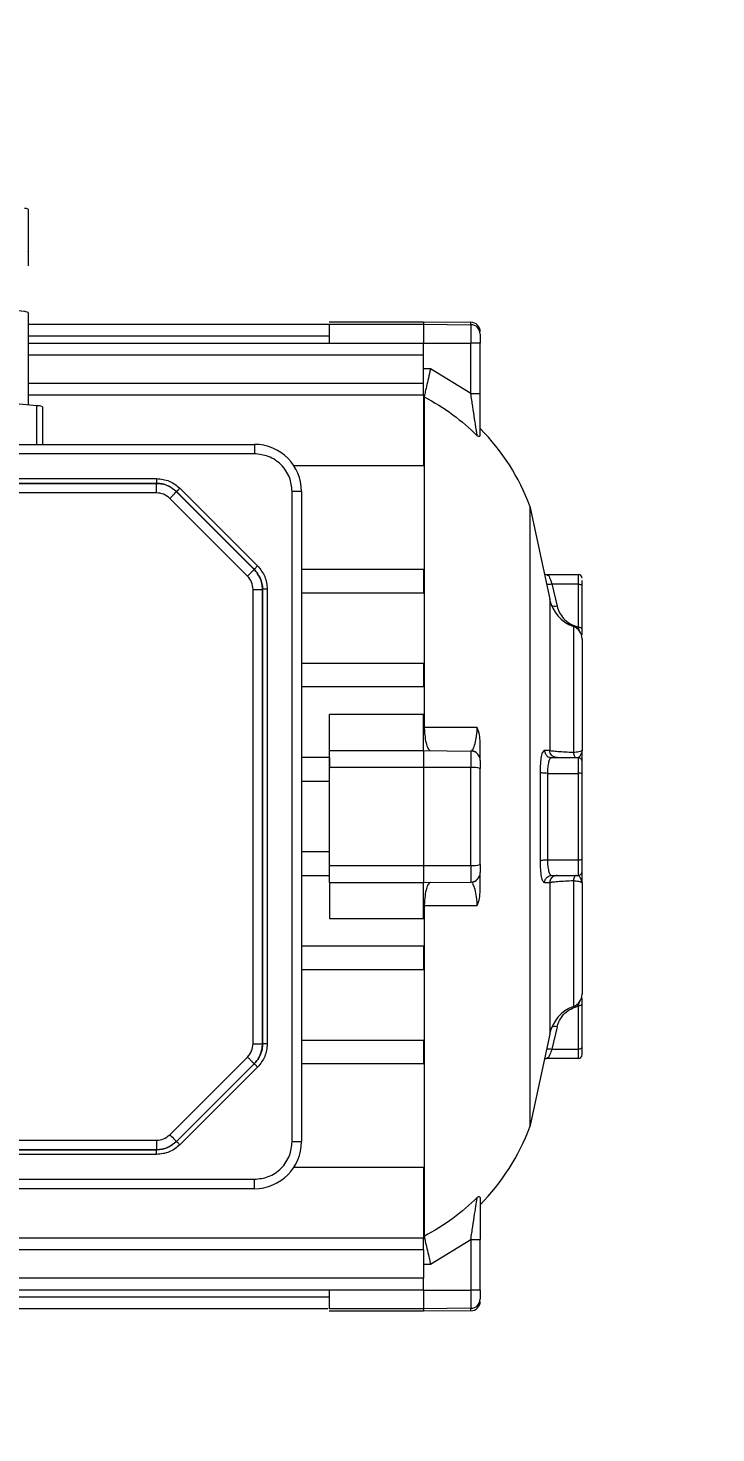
# Model space of a CAD drawing. Header units: millimetres. Extents: x 13502 to 23536, y 11874 to 14203.
# Drawn here: x 22050.35 to 22057.65, y 12927.69 to 12942.6 of the extents above; entities that cross this region are included whole.
import ezdxf

# ---------------------------------------------------------------- set-up
doc = ezdxf.new("R2010")
doc.units = ezdxf.units.MM
doc.styles.get("Standard").update_dxf_attribs({"font": 'arial.ttf'})
doc.dimstyles.new('OLCU50', dxfattribs={"dimtxt": 8, "dimasz": 3, "dimexe": 1.25, "dimexo": 0.625, "dimtad": 1, "dimdec": 0, "dimtxsty": 'Standard', "dimblk": 'OBLIQUE', "dimcen": 2.5, "dimclrd": 256, "dimclre": 251, "dimclrt": 25, "dimadec": 0, "dimazin": 0, "dimtfac": 1, "dimtdec": 0, "dimtmove": 0, "dimatfit": 3, "dimldrblk": 'OBLIQUE', "dimfxl": 1, "dimarcsym": 0})

# ---------------------------------------------------------------- blocks, each defined once
blk = doc.blocks.new('A$C75AA7FFD')
at = {"color": 1, "linetype": 'Continuous', "lineweight": 0}
for p, q in [((93.626, 70.996), (93.626, 70.547)), ((93.626, 70.547), (93.626, 70.397)), ((93.626, 69.898), (93.626, 68.919)), ((96.82, 69.801), (97.821, 69.801)), ((97.821, 69.801), (98.321, 69.796)), ((97.821, 69.801), (97.821, 69.775)), ((98.321, 69.771), (98.321, 69.796)), ((93.626, 69.776), (96.821, 69.776)), ((93.626, 69.651), (96.821, 69.651)), ((96.821, 69.775), (96.821, 69.776)), ((96.821, 69.775), (97.821, 69.775)), ((97.821, 69.775), (97.821, 69.576)), ((97.821, 69.775), (98.321, 69.771)), ((98.321, 69.771), (98.321, 69.576)), ((93.626, 69.576), (97.821, 69.576)), ((97.821, 69.576), (98.321, 69.576)), ((98.321, 69.041), (98.321, 69.576)), ((98.421, 69.576), (98.321, 69.576)), ((98.421, 69.041), (98.421, 69.576)), ((93.626, 69.451), (97.821, 69.451)), ((97.821, 69.15), (97.821, 69.451)), ((97.894, 69.302), (97.821, 69.302)), ((98.321, 69.041), (97.894, 69.302)), ((93.626, 69.15), (97.821, 69.15)), ((98.321, 69.041), (98.421, 69.041)), ((93.716, 68.911), (93.341, 68.945)), ((93.626, 69.025), (97.821, 69.025)), ((93.716, 68.501), (93.716, 68.911)), ((93.776, 68.899), (93.776, 68.501)), ((97.821, 69.025), (97.821, 68.274)), ((97.821, 69.009), (97.827, 69.009)), ((97.827, 69.009), (97.827, 69.007)), ((97.827, 69.007), (97.827, 65.494)), ((89.126, 68.501), (96.026, 68.501)), ((96.026, 68.501), (96.026, 68.401)), ((96.026, 68.401), (89.126, 68.401)), ((97.821, 68.274), (96.444, 68.274)), ((90.164, 68.137), (94.988, 68.137)), ((90.164, 68.087), (94.988, 68.087)), ((94.987, 68.086), (90.165, 68.086)), ((94.987, 68.086), (94.988, 68.087)), ((94.987, 67.986), (94.987, 68.086)), ((94.988, 68.137), (94.988, 68.087)), ((95.2, 67.999), (95.199, 67.998)), ((95.199, 67.998), (96.023, 67.174)), ((95.2, 67.999), (96.024, 67.175)), ((95.235, 68.035), (96.06, 67.21)), ((96.426, 61.101), (96.426, 68.001)), ((96.526, 68.001), (96.426, 68.001)), ((96.526, 68.001), (96.526, 61.101)), ((94.987, 67.986), (90.165, 67.986)), ((95.953, 67.103), (95.128, 67.928)), ((98.949, 67.844), (99.158, 66.859)), ((98.949, 67.844), (98.949, 61.257)), ((96.023, 67.174), (96.024, 67.175)), ((96.526, 67.176), (97.821, 67.176)), ((97.821, 67.176), (97.821, 66.926)), ((99.134, 67.119), (99.461, 67.119)), ((99.138, 67.119), (99.134, 67.106)), ((99.461, 67.119), (99.461, 67.019)), ((96.011, 62.139), (96.011, 66.962)), ((96.011, 66.962), (96.111, 66.962)), ((96.111, 66.962), (96.112, 66.963)), ((96.111, 62.139), (96.111, 66.962)), ((96.112, 66.963), (96.112, 62.138)), ((96.162, 66.963), (96.112, 66.963)), ((96.162, 66.963), (96.162, 62.138)), ((99.181, 67.019), (99.461, 67.019)), ((99.181, 67.019), (99.236, 66.782)), ((99.461, 67.019), (99.461, 66.56)), ((99.501, 66.54), (99.501, 66.999)), ((96.526, 66.926), (97.821, 66.926)), ((99.158, 66.859), (99.158, 65.251)), ((99.41, 66.568), (99.41, 65.23)), ((99.438, 66.569), (99.431, 66.555)), ((99.461, 66.56), (99.438, 66.569)), ((99.461, 66.535), (99.461, 66.56)), ((97.821, 66.176), (96.526, 66.176)), ((97.821, 66.176), (97.821, 65.926)), ((97.821, 65.926), (96.526, 65.926)), ((97.821, 65.632), (96.821, 65.632)), ((97.827, 65.489), (97.821, 65.489)), ((97.827, 65.494), (97.827, 65.489)), ((96.821, 65.176), (96.526, 65.176)), ((96.821, 65.251), (97.821, 65.251)), ((96.821, 65.176), (96.821, 65.063)), ((97.821, 65.251), (97.821, 65.07)), ((97.821, 65.251), (98.321, 65.246)), ((98.321, 65.246), (98.321, 65.07)), ((99.158, 65.251), (99.103, 65.251)), ((99.181, 65.176), (99.461, 65.176)), ((99.461, 65.176), (99.461, 65.009)), ((97.821, 65.07), (96.821, 65.07)), ((96.821, 65.063), (96.821, 65.07)), ((97.821, 65.07), (97.821, 64.031)), ((98.321, 65.07), (97.821, 65.07)), ((98.321, 64.031), (98.321, 65.07)), ((99.056, 65.02), (99.056, 64.081)), ((99.134, 65.009), (99.134, 64.092)), ((99.134, 65.009), (99.461, 65.009)), ((99.461, 65.009), (99.461, 64.092)), ((96.526, 64.926), (96.821, 64.926)), ((96.821, 64.176), (96.526, 64.176)), ((96.821, 64.031), (96.821, 64.038)), ((96.821, 64.038), (96.821, 64.031)), ((96.821, 64.031), (97.821, 64.031)), ((96.821, 63.851), (96.821, 64.031)), ((97.821, 64.031), (98.321, 64.031)), ((97.821, 64.031), (97.821, 63.851)), ((98.321, 64.031), (98.321, 63.855)), ((99.134, 64.092), (99.461, 64.092)), ((99.461, 64.092), (99.461, 63.926)), ((96.526, 63.926), (96.821, 63.926)), ((96.821, 63.851), (97.821, 63.851)), ((96.821, 63.851), (96.821, 63.469)), ((97.821, 63.851), (98.321, 63.855)), ((97.821, 63.469), (97.821, 63.851)), ((99.103, 63.85), (99.158, 63.851)), ((99.158, 63.851), (99.158, 62.242)), ((99.181, 63.926), (99.461, 63.926)), ((99.41, 63.871), (99.41, 62.534)), ((99.465, 63.924), (99.468, 63.926)), ((99.483, 63.902), (99.501, 63.846)), ((97.821, 63.612), (97.827, 63.612)), ((97.827, 63.612), (97.827, 63.607)), ((97.827, 63.607), (97.827, 60.094)), ((96.821, 63.469), (97.821, 63.469)), ((97.821, 63.176), (96.526, 63.176)), ((97.821, 63.176), (97.821, 62.926)), ((96.526, 62.926), (97.821, 62.926)), ((99.438, 62.532), (99.461, 62.542)), ((99.461, 62.541), (99.461, 62.567)), ((99.461, 62.542), (99.461, 62.083)), ((99.501, 62.103), (99.501, 62.562)), ((96.526, 62.176), (97.821, 62.176)), ((97.821, 62.176), (97.821, 61.926)), ((99.158, 62.242), (98.949, 61.257)), ((99.236, 62.319), (99.181, 62.083)), ((96.011, 62.139), (96.111, 62.139)), ((96.105, 62.08), (96.107, 62.082)), ((96.111, 62.139), (96.112, 62.138)), ((96.162, 62.138), (96.112, 62.138)), ((99.181, 62.083), (99.461, 62.083)), ((99.461, 62.083), (99.461, 61.983)), ((95.128, 61.173), (95.953, 61.998)), ((96.023, 61.927), (95.199, 61.103)), ((96.024, 61.926), (95.2, 61.102)), ((96.06, 61.891), (95.235, 61.066)), ((97.821, 61.926), (96.526, 61.926)), ((99.461, 61.983), (99.134, 61.983)), ((94.988, 61.014), (90.163, 61.014)), ((90.164, 61.115), (94.987, 61.115)), ((90.164, 61.015), (94.987, 61.015)), ((94.987, 61.115), (94.987, 61.015)), ((94.987, 61.015), (94.988, 61.014)), ((94.988, 60.964), (94.988, 61.014)), ((95.199, 61.103), (95.2, 61.102)), ((96.426, 61.101), (96.526, 61.101)), ((94.988, 60.964), (90.163, 60.964)), ((89.126, 60.701), (96.026, 60.701)), ((96.026, 60.601), (96.026, 60.701)), ((97.821, 60.827), (96.444, 60.827)), ((97.821, 60.827), (97.821, 60.077)), ((96.026, 60.601), (89.126, 60.601)), ((97.827, 60.093), (97.821, 60.093)), ((97.827, 60.094), (97.827, 60.093)), ((97.821, 60.077), (87.961, 60.077)), ((97.821, 59.952), (87.961, 59.952)), ((97.821, 59.952), (97.821, 60.077)), ((97.821, 59.952), (97.821, 59.65)), ((97.894, 59.799), (98.321, 60.061)), ((98.321, 60.061), (98.421, 60.061)), ((98.321, 60.061), (98.321, 59.525)), ((98.421, 59.525), (98.421, 60.061)), ((97.821, 59.799), (97.894, 59.799)), ((97.821, 59.65), (87.961, 59.65)), ((97.821, 59.525), (97.821, 59.65)), ((97.821, 59.525), (87.96, 59.525)), ((96.821, 59.326), (96.821, 59.525)), ((97.821, 59.525), (98.321, 59.525)), ((97.821, 59.525), (97.821, 59.326)), ((98.321, 59.525), (98.321, 59.331)), ((98.421, 59.525), (98.321, 59.525)), ((96.821, 59.45), (88.826, 59.45)), ((96.803, 59.325), (88.826, 59.325)), ((97.821, 59.301), (96.82, 59.301)), ((96.821, 59.326), (96.821, 59.326)), ((97.821, 59.326), (96.821, 59.326)), ((96.821, 59.325), (96.821, 59.326)), ((98.321, 59.331), (97.821, 59.326)), ((97.821, 59.326), (97.821, 59.301)), ((98.321, 59.305), (97.821, 59.301)), ((98.321, 59.305), (98.321, 59.331))]:
    blk.add_line(p, q, dxfattribs=at)
at = {"color": 1, "linetype": 'Continuous', "lineweight": 0, "flags": 128}
for points in [[(93.625, 70.546), (93.626, 70.546), (93.626, 70.546), (93.626, 70.547), (93.626, 70.547), (93.626, 70.547), (93.626, 70.548), (93.626, 70.548), (93.625, 70.548)], [(91.526, 69.898), (91.53, 69.903), (91.566, 69.913), (91.636, 69.922), (91.738, 69.931), (91.868, 69.939), (92.023, 69.945), (92.196, 69.949), (92.383, 69.952), (92.576, 69.953), (92.769, 69.952), (92.955, 69.949), (93.128, 69.945), (93.283, 69.939), (93.413, 69.931), (93.515, 69.922), (93.585, 69.913), (93.621, 69.903), (93.626, 69.898)], [(95.953, 67.103), (95.966, 67.117), (95.979, 67.13), (95.992, 67.142), (96.002, 67.152), (96.011, 67.161), (96.018, 67.168), (96.022, 67.172), (96.023, 67.174)], [(96.06, 67.21), (96.053, 67.203), (96.046, 67.197), (96.04, 67.191), (96.035, 67.185), (96.031, 67.181), (96.027, 67.178), (96.025, 67.176), (96.024, 67.175)], [(99.461, 67.019), (99.468, 67.018), (99.476, 67.017), (99.483, 67.015), (99.489, 67.013), (99.494, 67.01), (99.498, 67.006), (99.5, 67.003), (99.501, 66.999)], [(99.461, 62.083), (99.468, 62.083), (99.476, 62.084), (99.483, 62.086), (99.489, 62.089), (99.494, 62.092), (99.498, 62.095), (99.5, 62.099), (99.501, 62.103)], [(95.128, 61.173), (95.142, 61.16), (95.155, 61.147), (95.167, 61.135), (95.177, 61.124), (95.186, 61.115), (95.193, 61.109), (95.197, 61.104), (95.199, 61.103)], [(95.235, 61.066), (95.228, 61.073), (95.222, 61.08), (95.216, 61.086), (95.21, 61.091), (95.206, 61.096), (95.203, 61.099), (95.2, 61.101), (95.2, 61.102)]]:
    blk.add_lwpolyline(points, dxfattribs=at)
at = {"color": 1, "linetype": 'Continuous', "lineweight": 0}
for centre, radius, start, end in [((93.59, 70.919), 0.0855, 65.0857, 92.8113), ((93.623, 70.547), 0.003, 337.8843, 22.1157), ((98.321, 69.696), 0.1, 0, 89.5), ((98.321, 69.671), 0.0998, 0.1448, 89.6386), ((93.722, 68.783), 0.128, 65.0933, 92.7993), ((96.759, 67.027), 2.337, 20.458, 44.5224), ((96.026, 68.001), 0.5, 0, 90), ((99.461, 67.079), 0.04, 0, 90), ((99.549, 66.942), 0.4, 192, 249.5281), ((99.361, 66.437), 0.14, 0, 69.5281), ((98.321, 65.146), 0.1, 0, 89.5), ((99.461, 65.136), 0.04, 0, 90), ((98.346, 64.813), 0.258, 73.1644, 95.4288), ((99.47, 64.945), 0.0652, 62.3287, 98.5722), ((98.346, 64.288), 0.258, 264.5679, 286.839), ((99.47, 64.156), 0.0652, 261.4317, 297.684), ((99.461, 63.966), 0.04, 270, 0), ((98.321, 63.955), 0.1, 270.5, 0), ((99.361, 62.665), 0.14, 290.4719, 0), ((99.549, 62.159), 0.4, 110.4719, 168), ((99.461, 62.023), 0.04, 270, 0), ((96.759, 62.074), 2.337, 315.3071, 339.542), ((96.026, 61.101), 0.5, 270, 0), ((98.321, 59.431), 0.0998, 270.3614, 359.8552), ((98.321, 59.405), 0.1, 270.5, 0)]:
    blk.add_arc(centre, radius, start, end, dxfattribs=at)
for points, knots in [([(96.821, 69.576), (96.821, 69.6), (96.821, 69.649), (96.821, 69.713), (96.821, 69.76), (96.821, 69.77), (96.821, 69.775)], [0, 0, 0, 0, 0.2500029, 0.5000109, 0.7500082, 1, 1, 1, 1]), ([(98.421, 69.671), (98.421, 69.669), (98.421, 69.664), (98.421, 69.641), (98.421, 69.611), (98.421, 69.587), (98.421, 69.576)], [0, 0, 0, 0, 0.241321, 0.49998, 0.758648, 1, 1, 1, 1]), ([(97.821, 69.451), (97.821, 69.468), (97.821, 69.5), (97.821, 69.542), (97.821, 69.571), (97.821, 69.574), (97.821, 69.576)], [0, 0, 0, 0, 0.250023, 0.500014, 0.750031, 1, 1, 1, 1]), ([(97.894, 69.302), (97.886, 69.269), (97.871, 69.201), (97.85, 69.111), (97.834, 69.04), (97.829, 69.019), (97.827, 69.009)], [0, 0, 0, 0, 0.249613, 0.499795, 0.749948, 1, 1, 1, 1]), ([(97.821, 69.025), (97.821, 69.041), (97.821, 69.074), (97.821, 69.115), (97.821, 69.144), (97.821, 69.148), (97.821, 69.15)], [0, 0, 0, 0, 0.2500202, 0.5000088, 0.7500397, 1, 1, 1, 1]), ([(98.39, 68.592), (98.389, 68.6), (98.387, 68.615), (98.377, 68.674), (98.362, 68.77), (98.342, 68.901), (98.328, 68.994), (98.321, 69.041)], [0, 0, 0, 0, 0.1161182, 0.2370989, 0.4875792, 0.7438393, 1, 1, 1, 1]), ([(98.421, 68.595), (98.421, 68.625), (98.421, 68.684), (98.421, 68.833), (98.421, 68.957), (98.421, 69.041)], [0, 0, 0, 0, 0.25204, 0.500985, 1, 1, 1, 1]), ([(97.827, 69.007), (97.931, 68.947), (98.135, 68.83), (98.307, 68.67), (98.39, 68.592)], [0, 0, 0, 0, 0.513879, 1, 1, 1, 1]), ([(98.39, 68.592), (98.399, 68.589), (98.417, 68.583), (98.419, 68.591), (98.421, 68.595)], [0, 0, 0, 0, 0.50098, 1, 1, 1, 1]), ([(96.426, 68.001), (96.42, 68.051), (96.412, 68.128), (96.362, 68.222), (96.311, 68.286), (96.246, 68.337), (96.153, 68.387), (96.076, 68.395), (96.026, 68.401)], [0, 0, 0, 0, 0.239461, 0.368362, 0.5, 0.631638, 0.760539, 1, 1, 1, 1]), ([(95.199, 67.999), (95.169, 68.023), (95.123, 68.059), (95.048, 68.083), (95.007, 68.085), (94.987, 68.086)], [0, 0, 0, 0, 0.485215, 0.739188, 1, 1, 1, 1]), ([(94.988, 68.137), (95.034, 68.133), (95.127, 68.123), (95.199, 68.064), (95.235, 68.035)], [0, 0, 0, 0, 0.500021, 1, 1, 1, 1]), ([(94.988, 68.087), (95.008, 68.086), (95.048, 68.084), (95.124, 68.06), (95.17, 68.023), (95.2, 67.999)], [0, 0, 0, 0, 0.260822, 0.514823, 1, 1, 1, 1]), ([(95.128, 67.928), (95.137, 67.937), (95.156, 67.955), (95.179, 67.978), (95.195, 67.995), (95.198, 67.997), (95.199, 67.998)], [0, 0, 0, 0, 0.250028, 0.500008, 0.750001, 1, 1, 1, 1]), ([(95.235, 68.035), (95.231, 68.03), (95.224, 68.024), (95.216, 68.016), (95.21, 68.01), (95.206, 68.005), (95.201, 68.001), (95.2, 68), (95.2, 67.999)], [0, 0, 0, 0, 0.23984, 0.368584, 0.499958, 0.63149, 0.760238, 1, 1, 1, 1]), ([(95.128, 67.928), (95.108, 67.945), (95.066, 67.978), (95.013, 67.984), (94.987, 67.986)], [0, 0, 0, 0, 0.499986, 1, 1, 1, 1]), ([(96.011, 66.962), (96.009, 66.988), (96.003, 67.041), (95.97, 67.082), (95.953, 67.103)], [0, 0, 0, 0, 0.500055, 1, 1, 1, 1]), ([(96.111, 66.962), (96.11, 66.982), (96.108, 67.022), (96.084, 67.098), (96.047, 67.144), (96.023, 67.174)], [0, 0, 0, 0, 0.260836, 0.514798, 1, 1, 1, 1]), ([(96.024, 67.175), (96.048, 67.145), (96.085, 67.099), (96.108, 67.023), (96.111, 66.983), (96.112, 66.963)], [0, 0, 0, 0, 0.485187, 0.73918, 1, 1, 1, 1]), ([(96.06, 67.21), (96.089, 67.174), (96.148, 67.102), (96.157, 67.009), (96.162, 66.963)], [0, 0, 0, 0, 0.499974, 1, 1, 1, 1]), ([(99.101, 67.126), (99.102, 67.126), (99.106, 67.125), (99.118, 67.12), (99.131, 67.119), (99.138, 67.119)], [0, 0, 0, 0, 0.153123, 0.587542, 1, 1, 1, 1]), ([(99.138, 67.119), (99.14, 67.117), (99.144, 67.115), (99.154, 67.094), (99.166, 67.063), (99.176, 67.034), (99.181, 67.019)], [0, 0, 0, 0, 0.2420471, 0.4978806, 0.7308928, 1, 1, 1, 1]), ([(99.123, 67.023), (99.126, 67.021), (99.134, 67.017), (99.155, 67.016), (99.172, 67.018), (99.181, 67.019)], [0, 0, 0, 0, 0.211921, 0.60592, 1, 1, 1, 1]), ([(99.501, 66.999), (99.501, 67.014), (99.501, 67.038), (99.501, 67.051), (99.501, 67.056)], [0, 0, 0, 0, 0.63549, 1, 1, 1, 1]), ([(99.236, 66.782), (99.225, 66.781), (99.203, 66.778), (99.186, 66.783), (99.178, 66.785)], [0, 0, 0, 0, 0.500544, 1, 1, 1, 1]), ([(99.236, 66.782), (99.244, 66.759), (99.258, 66.713), (99.304, 66.652), (99.363, 66.6), (99.413, 66.579), (99.438, 66.569)], [0, 0, 0, 0, 0.250596, 0.500811, 0.75047, 1, 1, 1, 1]), ([(99.501, 66.54), (99.5, 66.542), (99.499, 66.547), (99.49, 66.554), (99.476, 66.559), (99.466, 66.559), (99.461, 66.56)], [0, 0, 0, 0, 0.250001, 0.500075, 0.749975, 1, 1, 1, 1]), ([(99.461, 66.56), (99.464, 66.547), (99.468, 66.53), (99.473, 66.517), (99.475, 66.513)], [0, 0, 0, 0, 0.709872, 1, 1, 1, 1]), ([(99.501, 66.474), (99.501, 66.48), (99.501, 66.496), (99.501, 66.524), (99.501, 66.54)], [0, 0, 0, 0, 0.405915, 1, 1, 1, 1]), ([(99.501, 66.433), (99.501, 66.434), (99.501, 66.442), (99.501, 66.408), (99.501, 66.326), (99.501, 66.191), (99.501, 66.012), (99.501, 65.793), (99.501, 65.54), (99.501, 65.351), (99.501, 65.256)], [0, 0, 0, 0, 0.021483, 0.161269, 0.301056, 0.440847, 0.580633, 0.720424, 0.860211, 1, 1, 1, 1]), ([(96.821, 65.251), (96.821, 65.256), (96.821, 65.267), (96.821, 65.351), (96.821, 65.474), (96.821, 65.579), (96.821, 65.632)], [0, 0, 0, 0, 0.2500008, 0.4999935, 0.7499991, 1, 1, 1, 1]), ([(97.821, 65.251), (97.821, 65.256), (97.821, 65.267), (97.821, 65.351), (97.821, 65.474), (97.821, 65.579), (97.821, 65.632)], [0, 0, 0, 0, 0.2500008, 0.4999935, 0.7499991, 1, 1, 1, 1]), ([(98.39, 65.495), (98.307, 65.495), (98.135, 65.494), (97.931, 65.494), (97.827, 65.494)], [0, 0, 0, 0, 0.4861235, 1, 1, 1, 1]), ([(97.827, 65.489), (97.829, 65.456), (97.834, 65.389), (97.85, 65.312), (97.869, 65.268), (97.884, 65.252), (97.891, 65.25), (97.894, 65.25)], [0, 0, 0, 0, 0.249861, 0.499838, 0.749816, 0.912399, 1, 1, 1, 1]), ([(98.331, 65.254), (98.334, 65.256), (98.345, 65.261), (98.362, 65.304), (98.377, 65.367), (98.387, 65.435), (98.389, 65.475), (98.39, 65.495)], [0, 0, 0, 0, 0.154963, 0.446082, 0.730646, 0.868068, 1, 1, 1, 1]), ([(98.421, 65.338), (98.419, 65.365), (98.417, 65.418), (98.399, 65.469), (98.39, 65.495)], [0, 0, 0, 0, 0.498441, 1, 1, 1, 1]), ([(98.421, 65.146), (98.421, 65.156), (98.421, 65.17), (98.421, 65.249), (98.421, 65.308), (98.421, 65.338)], [0, 0, 0, 0, 0.499025, 0.747953, 1, 1, 1, 1]), ([(96.821, 65.07), (96.821, 65.095), (96.821, 65.143), (96.821, 65.202), (96.821, 65.243), (96.821, 65.248), (96.821, 65.251)], [0, 0, 0, 0, 0.249986, 0.500011, 0.750001, 1, 1, 1, 1]), ([(98.391, 65.217), (98.387, 65.221), (98.377, 65.232), (98.356, 65.244), (98.339, 65.248), (98.332, 65.25)], [0, 0, 0, 0, 0.246071, 0.637739, 1, 1, 1, 1]), ([(99.103, 65.251), (99.096, 65.248), (99.083, 65.242), (99.068, 65.191), (99.058, 65.116), (99.057, 65.052), (99.056, 65.02)], [0, 0, 0, 0, 0.250101, 0.500413, 0.750279, 1, 1, 1, 1]), ([(99.103, 65.251), (99.105, 65.24), (99.109, 65.218), (99.13, 65.193), (99.155, 65.178), (99.172, 65.177), (99.181, 65.176)], [0, 0, 0, 0, 0.279869, 0.559111, 0.779506, 1, 1, 1, 1]), ([(99.181, 65.176), (99.174, 65.173), (99.161, 65.168), (99.146, 65.131), (99.136, 65.078), (99.135, 65.032), (99.134, 65.009)], [0, 0, 0, 0, 0.271395, 0.502393, 0.756154, 1, 1, 1, 1]), ([(99.236, 65.176), (99.225, 65.177), (99.203, 65.18), (99.178, 65.2), (99.162, 65.224), (99.16, 65.242), (99.158, 65.251)], [0, 0, 0, 0, 0.279869, 0.559161, 0.779502, 1, 1, 1, 1]), ([(99.41, 65.23), (99.38, 65.231), (99.319, 65.233), (99.243, 65.239), (99.203, 65.243), (99.184, 65.245), (99.171, 65.247), (99.164, 65.249), (99.158, 65.251)], [0, 0, 0, 0, 0.234947, 0.50083, 0.750269, 0.780639, 0.832405, 1, 1, 1, 1]), ([(99.466, 65.237), (99.458, 65.236), (99.442, 65.233), (99.42, 65.231), (99.41, 65.23)], [0, 0, 0, 0, 0.514236, 1, 1, 1, 1]), ([(99.41, 65.23), (99.411, 65.223), (99.413, 65.207), (99.42, 65.19), (99.428, 65.178), (99.434, 65.176), (99.438, 65.176)], [0, 0, 0, 0, 0.250041, 0.499964, 0.749912, 1, 1, 1, 1]), ([(99.483, 65.199), (99.478, 65.193), (99.472, 65.182), (99.467, 65.179), (99.465, 65.178)], [0, 0, 0, 0, 0.658185, 1, 1, 1, 1]), ([(99.489, 65.164), (99.485, 65.167), (99.478, 65.173), (99.47, 65.176), (99.465, 65.178)], [0, 0, 0, 0, 0.516517, 1, 1, 1, 1]), ([(99.501, 65.256), (99.499, 65.252), (99.496, 65.245), (99.476, 65.24), (99.466, 65.237)], [0, 0, 0, 0, 0.50631, 1, 1, 1, 1]), ([(99.501, 65.256), (99.5, 65.246), (99.498, 65.226), (99.488, 65.208), (99.483, 65.199)], [0, 0, 0, 0, 0.5133535, 1, 1, 1, 1]), ([(99.501, 65.136), (99.501, 65.138), (99.501, 65.142), (99.501, 65.184), (99.501, 65.227), (99.501, 65.256)], [0, 0, 0, 0, 0.234034, 0.499894, 1, 1, 1, 1]), ([(96.821, 64.038), (96.821, 64.209), (96.821, 64.551), (96.821, 64.892), (96.821, 65.063)], [0, 0, 0, 0, 0.499997, 1, 1, 1, 1]), ([(98.421, 65.146), (98.421, 65.145), (98.421, 65.143), (98.421, 65.123), (98.421, 65.094), (98.421, 65.071), (98.421, 65.06)], [0, 0, 0, 0, 0.241298, 0.499962, 0.758642, 1, 1, 1, 1]), ([(98.421, 64.041), (98.421, 64.211), (98.421, 64.551), (98.421, 64.89), (98.421, 65.06)], [0, 0, 0, 0, 0.499997, 1, 1, 1, 1]), ([(99.134, 65.009), (99.125, 65.009), (99.107, 65.01), (99.083, 65.012), (99.065, 65.016), (99.059, 65.019), (99.056, 65.02)], [0, 0, 0, 0, 0.249964, 0.499996, 0.749925, 1, 1, 1, 1]), ([(99.501, 65.003), (99.501, 65.02), (99.501, 65.056), (99.501, 65.1), (99.501, 65.13), (99.501, 65.134), (99.501, 65.136)], [0, 0, 0, 0, 0.242168, 0.499998, 0.757858, 1, 1, 1, 1]), ([(99.501, 64.551), (99.501, 64.626), (99.501, 64.778), (99.501, 64.928), (99.501, 65.003)], [0, 0, 0, 0, 0.5, 1, 1, 1, 1]), ([(99.501, 64.099), (99.501, 64.174), (99.501, 64.323), (99.501, 64.475), (99.501, 64.551)], [0, 0, 0, 0, 0.5000063, 1, 1, 1, 1]), ([(98.421, 64.041), (98.421, 64.03), (98.421, 64.007), (98.421, 63.978), (98.421, 63.959), (98.421, 63.956), (98.421, 63.955)], [0, 0, 0, 0, 0.241355, 0.50003, 0.758713, 1, 1, 1, 1]), ([(99.056, 64.081), (99.059, 64.083), (99.065, 64.086), (99.083, 64.089), (99.107, 64.092), (99.125, 64.092), (99.134, 64.092)], [0, 0, 0, 0, 0.250076, 0.500005, 0.750037, 1, 1, 1, 1]), ([(99.056, 64.081), (99.057, 64.05), (99.058, 63.986), (99.068, 63.911), (99.083, 63.86), (99.096, 63.853), (99.103, 63.85)], [0, 0, 0, 0, 0.24961, 0.499195, 0.749817, 1, 1, 1, 1]), ([(99.134, 64.092), (99.135, 64.07), (99.136, 64.024), (99.146, 63.971), (99.161, 63.933), (99.174, 63.928), (99.181, 63.926)], [0, 0, 0, 0, 0.243588, 0.497226, 0.72838, 1, 1, 1, 1]), ([(99.501, 63.966), (99.501, 63.967), (99.501, 63.971), (99.501, 64.001), (99.501, 64.045), (99.501, 64.081), (99.501, 64.099)], [0, 0, 0, 0, 0.242142, 0.500002, 0.757832, 1, 1, 1, 1]), ([(99.501, 63.846), (99.501, 63.874), (99.501, 63.917), (99.501, 63.959), (99.501, 63.964), (99.501, 63.966)], [0, 0, 0, 0, 0.500097, 0.76578, 1, 1, 1, 1]), ([(97.894, 63.851), (97.891, 63.851), (97.884, 63.85), (97.869, 63.834), (97.85, 63.79), (97.834, 63.712), (97.829, 63.646), (97.827, 63.612)], [0, 0, 0, 0, 0.087574, 0.250188, 0.50016, 0.750138, 1, 1, 1, 1]), ([(98.332, 63.851), (98.339, 63.853), (98.356, 63.858), (98.376, 63.869), (98.385, 63.879), (98.388, 63.882)], [0, 0, 0, 0, 0.382246, 0.795521, 1, 1, 1, 1]), ([(98.39, 63.606), (98.389, 63.626), (98.387, 63.667), (98.377, 63.735), (98.362, 63.8), (98.348, 63.826), (98.342, 63.839)], [0, 0, 0, 0, 0.156126, 0.318748, 0.655496, 1, 1, 1, 1]), ([(98.421, 63.764), (98.421, 63.793), (98.421, 63.852), (98.421, 63.932), (98.421, 63.946), (98.421, 63.955)], [0, 0, 0, 0, 0.252053, 0.500979, 1, 1, 1, 1]), ([(99.103, 63.85), (99.105, 63.861), (99.109, 63.884), (99.13, 63.908), (99.155, 63.923), (99.172, 63.925), (99.181, 63.926)], [0, 0, 0, 0, 0.279824, 0.559107, 0.779504, 1, 1, 1, 1]), ([(99.236, 63.926), (99.225, 63.924), (99.203, 63.921), (99.178, 63.902), (99.162, 63.877), (99.16, 63.859), (99.158, 63.851)], [0, 0, 0, 0, 0.279869, 0.559161, 0.779502, 1, 1, 1, 1]), ([(99.158, 63.851), (99.164, 63.852), (99.171, 63.854), (99.197, 63.858), (99.24, 63.862), (99.319, 63.868), (99.38, 63.87), (99.41, 63.871)], [0, 0, 0, 0, 0.167638, 0.219411, 0.499043, 0.764994, 1, 1, 1, 1]), ([(99.438, 63.926), (99.434, 63.925), (99.428, 63.923), (99.42, 63.912), (99.413, 63.894), (99.411, 63.879), (99.41, 63.871)], [0, 0, 0, 0, 0.250088, 0.5, 0.749915, 1, 1, 1, 1]), ([(99.41, 63.871), (99.42, 63.87), (99.442, 63.868), (99.458, 63.865), (99.466, 63.864)], [0, 0, 0, 0, 0.485769, 1, 1, 1, 1]), ([(99.466, 63.922), (99.467, 63.921), (99.472, 63.918), (99.478, 63.909), (99.483, 63.902)], [0, 0, 0, 0, 0.300286, 1, 1, 1, 1]), ([(99.466, 63.864), (99.476, 63.861), (99.496, 63.856), (99.499, 63.849), (99.501, 63.846)], [0, 0, 0, 0, 0.49369, 1, 1, 1, 1]), ([(99.501, 63.846), (99.501, 63.751), (99.501, 63.561), (99.501, 63.309), (99.501, 63.089), (99.501, 62.91), (99.501, 62.775), (99.501, 62.694), (99.501, 62.659), (99.501, 62.667), (99.501, 62.668)], [0, 0, 0, 0, 0.139789, 0.279578, 0.419367, 0.559153, 0.698944, 0.838731, 0.978517, 1, 1, 1, 1]), ([(98.39, 63.606), (98.399, 63.632), (98.417, 63.683), (98.419, 63.737), (98.421, 63.764)], [0, 0, 0, 0, 0.5009809, 1, 1, 1, 1]), ([(97.827, 63.607), (97.931, 63.607), (98.135, 63.608), (98.307, 63.607), (98.39, 63.606)], [0, 0, 0, 0, 0.513877, 1, 1, 1, 1]), ([(99.501, 62.562), (99.501, 62.578), (99.501, 62.605), (99.501, 62.621), (99.501, 62.628)], [0, 0, 0, 0, 0.593605, 1, 1, 1, 1]), ([(99.236, 62.319), (99.244, 62.342), (99.258, 62.389), (99.304, 62.45), (99.363, 62.501), (99.413, 62.522), (99.438, 62.532)], [0, 0, 0, 0, 0.250596, 0.500811, 0.75047, 1, 1, 1, 1]), ([(99.475, 62.589), (99.473, 62.585), (99.468, 62.572), (99.464, 62.554), (99.461, 62.542)], [0, 0, 0, 0, 0.302032, 1, 1, 1, 1]), ([(99.461, 62.542), (99.466, 62.542), (99.476, 62.543), (99.49, 62.547), (99.499, 62.554), (99.5, 62.559), (99.501, 62.562)], [0, 0, 0, 0, 0.250025, 0.499925, 0.749999, 1, 1, 1, 1]), ([(99.236, 62.319), (99.225, 62.321), (99.207, 62.323), (99.193, 62.319), (99.188, 62.318)], [0, 0, 0, 0, 0.619215, 1, 1, 1, 1]), ([(95.953, 61.998), (95.97, 62.019), (96.003, 62.06), (96.009, 62.113), (96.011, 62.139)], [0, 0, 0, 0, 0.499986, 1, 1, 1, 1]), ([(96.023, 61.927), (96.037, 61.942), (96.063, 61.971), (96.09, 62.024), (96.108, 62.08), (96.11, 62.12), (96.111, 62.139)], [0, 0, 0, 0, 0.250015, 0.500007, 0.749991, 1, 1, 1, 1]), ([(96.112, 62.138), (96.111, 62.119), (96.109, 62.08), (96.091, 62.023), (96.064, 61.97), (96.037, 61.941), (96.024, 61.926)], [0, 0, 0, 0, 0.250042, 0.50003, 0.749997, 1, 1, 1, 1]), ([(96.162, 62.138), (96.157, 62.092), (96.148, 61.999), (96.089, 61.927), (96.06, 61.891)], [0, 0, 0, 0, 0.500021, 1, 1, 1, 1]), ([(99.123, 62.079), (99.126, 62.08), (99.134, 62.084), (99.155, 62.086), (99.172, 62.084), (99.181, 62.083)], [0, 0, 0, 0, 0.211921, 0.60592, 1, 1, 1, 1]), ([(99.181, 62.083), (99.174, 62.062), (99.161, 62.025), (99.146, 61.991), (99.136, 61.977), (99.135, 61.989), (99.134, 61.995)], [0, 0, 0, 0, 0.271413, 0.502379, 0.756159, 1, 1, 1, 1]), ([(99.501, 62.023), (99.501, 62.025), (99.501, 62.028), (99.501, 62.058), (99.501, 62.088), (99.501, 62.103)], [0, 0, 0, 0, 0.3355423, 0.6782078, 1, 1, 1, 1]), ([(95.953, 61.998), (95.962, 61.989), (95.98, 61.971), (96.003, 61.947), (96.02, 61.931), (96.022, 61.928), (96.023, 61.927)], [0, 0, 0, 0, 0.250006, 0.500014, 0.749996, 1, 1, 1, 1]), ([(96.06, 61.891), (96.055, 61.896), (96.046, 61.905), (96.034, 61.916), (96.026, 61.924), (96.025, 61.926), (96.024, 61.926)], [0, 0, 0, 0, 0.250005, 0.499978, 0.750023, 1, 1, 1, 1]), ([(99.138, 61.983), (99.132, 61.982), (99.121, 61.981), (99.108, 61.977), (99.104, 61.976), (99.101, 61.975)], [0, 0, 0, 0, 0.320582, 0.677627, 1, 1, 1, 1]), ([(94.987, 61.115), (95.013, 61.118), (95.066, 61.123), (95.107, 61.157), (95.128, 61.173)], [0, 0, 0, 0, 0.500055, 1, 1, 1, 1]), ([(94.987, 61.015), (95.007, 61.016), (95.047, 61.019), (95.123, 61.042), (95.169, 61.079), (95.199, 61.103)], [0, 0, 0, 0, 0.260836, 0.514798, 1, 1, 1, 1]), ([(95.2, 61.102), (95.17, 61.078), (95.124, 61.041), (95.048, 61.018), (95.008, 61.015), (94.988, 61.014)], [0, 0, 0, 0, 0.48519, 0.739182, 1, 1, 1, 1]), ([(95.235, 61.066), (95.199, 61.037), (95.127, 60.978), (95.034, 60.969), (94.988, 60.964)], [0, 0, 0, 0, 0.499974, 1, 1, 1, 1]), ([(96.026, 60.701), (96.076, 60.706), (96.153, 60.714), (96.246, 60.764), (96.311, 60.816), (96.362, 60.88), (96.412, 60.973), (96.42, 61.05), (96.426, 61.101)], [0, 0, 0, 0, 0.239461, 0.368367, 0.500006, 0.631645, 0.760546, 1, 1, 1, 1]), ([(98.39, 60.509), (98.307, 60.432), (98.135, 60.271), (97.931, 60.154), (97.827, 60.094)], [0, 0, 0, 0, 0.486121, 1, 1, 1, 1]), ([(98.321, 60.061), (98.328, 60.107), (98.342, 60.2), (98.362, 60.331), (98.377, 60.427), (98.387, 60.486), (98.389, 60.502), (98.39, 60.509)], [0, 0, 0, 0, 0.256162, 0.512423, 0.762905, 0.883886, 1, 1, 1, 1]), ([(98.421, 60.506), (98.419, 60.51), (98.417, 60.518), (98.399, 60.512), (98.39, 60.509)], [0, 0, 0, 0, 0.498422, 1, 1, 1, 1]), ([(98.421, 60.506), (98.421, 60.477), (98.421, 60.418), (98.421, 60.269), (98.421, 60.144), (98.421, 60.061)], [0, 0, 0, 0, 0.25204, 0.500985, 1, 1, 1, 1]), ([(97.827, 60.093), (97.829, 60.082), (97.834, 60.061), (97.85, 59.99), (97.869, 59.911), (97.884, 59.844), (97.891, 59.811), (97.894, 59.799)], [0, 0, 0, 0, 0.249859, 0.499828, 0.749828, 0.912427, 1, 1, 1, 1]), ([(98.421, 59.525), (98.421, 59.514), (98.421, 59.491), (98.421, 59.46), (98.421, 59.437), (98.421, 59.433), (98.421, 59.43)], [0, 0, 0, 0, 0.241352, 0.50002, 0.758679, 1, 1, 1, 1])]:
    blk.add_open_spline(points, degree=3, knots=knots, dxfattribs=at)
blk = doc.blocks.new('_Oblique')
at = {"color": 0, "linetype": 'ByBlock', "lineweight": -2}
blk.add_line((-0.5, -0.5), (0.5, 0.5), dxfattribs=at)
blk = doc.blocks.new('*D49')
at = {"color": 251, "lineweight": -2, "transparency": 16777216}
for p, q in [((22092.307, 13033.271), (22030.927, 13033.271)), ((22089.307, 12918.971), (22030.927, 12918.971))]:
    blk.add_line(p, q, dxfattribs=at)
at = {"lineweight": -2, "transparency": 16777216}
blk.add_line((22032.177, 13033.271), (22032.177, 12918.971), dxfattribs=at)
at = {"layer": 'Defpoints', "color": 0, "transparency": 16777216}
for p in [(22092.932, 13033.271), (22032.177, 12918.971), (22089.932, 12918.971)]:
    blk.add_point(p, dxfattribs=at)
at = {"lineweight": -2, "transparency": 16777216, "xscale": 3, "yscale": 3, "zscale": 3}
for p, rotation in [((22032.177, 13033.271), 90), ((22032.177, 12918.971), 270)]:
    blk.add_blockref('_Oblique', p, dxfattribs=dict(at, rotation=rotation))
at = {"color": 25, "transparency": 16777216, "insert": (22027.535, 12976.121), "char_height": 8, "attachment_point": 5, "rotation": 90}
blk.add_mtext('114', dxfattribs=at)

msp = doc.modelspace()

# ---------------------------------------------------------------- block references
msp.add_blockref('A$C75AA7FFD', (21956.73, 12869.686))

# ---------------------------------------------------------------- dimensions: what is measured, and where the dimension line sits
dim = msp.add_linear_dim(base=(22032.177, 12918.971), p1=(22092.932, 13033.271), p2=(22089.932, 12918.971), angle=90, dimstyle='OLCU50', override={"dimtmove": 1})
dim.commit()
dim.dimension.update_dxf_attribs({"geometry": '*D49', "text_midpoint": (22027.535, 12976.121)})

doc.saveas('drawing.dxf')
